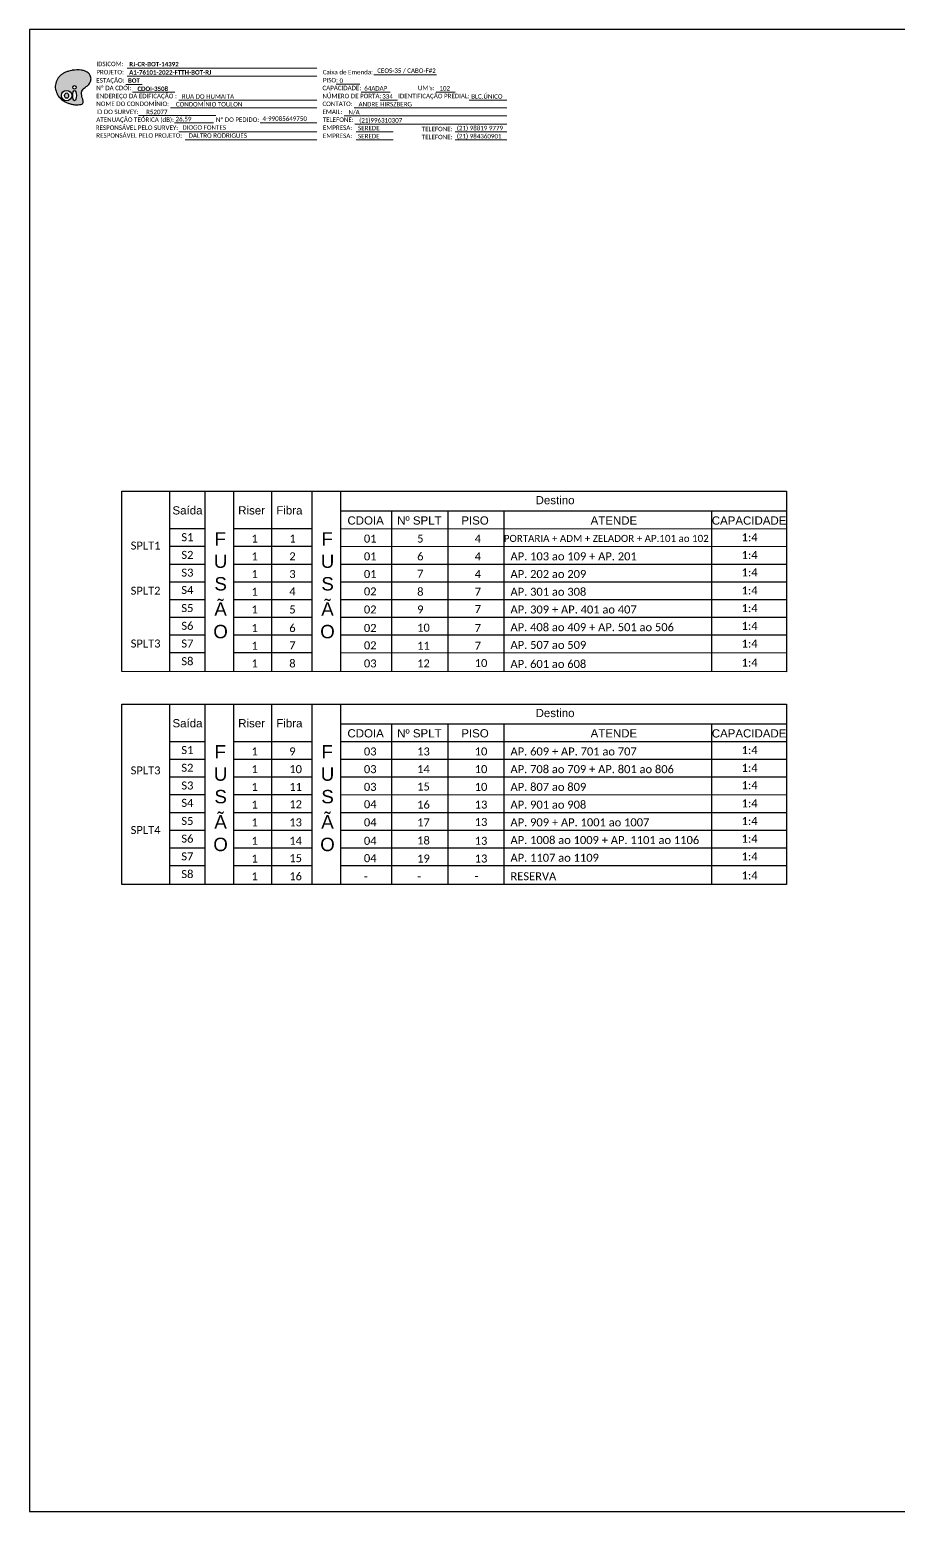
# Model space of a CAD drawing. Header units: metres. Extents: x -1286 to 457, y -500 to 94.
# Drawn here: x -384 to -36, y -500 to 94 of the extents above; entities that cross this region are included whole.
import ezdxf
from ezdxf.enums import TextEntityAlignment as Align

# ---------------------------------------------------------------- set-up
doc = ezdxf.new("R2010")
doc.units = ezdxf.units.M
doc.styles.add('ARIAL', font='arial.ttf')
doc.styles.add('WMF-Calibri0', font='calibri.ttf')
doc.styles.add('WMF-Calibri1', font='calibrib.ttf')

# ---------------------------------------------------------------- blocks, each defined once
blk = doc.blocks.new('OI')
h = blk.add_hatch(color=40)
edge = h.paths.add_edge_path()
edge.add_spline(control_points=[(4.35, -0.67), (3.92, -0.99), (3.26, -1.5), (2.81, -2.59), (2.9, -3.5), (3.06, -4.27), (3.31, -4.85), (3.37, -5.39), (3.4, -5.88), (3.2, -6.4), (2.54, -6.61), (1.65, -6.63), (0.55, -6.67), (-0.56, -6.42), (-1.61, -6.14), (-2.77, -5.61), (-3.92, -4.77), (-4.89, -3.7), (-5.34, -2.65), (-5.6, -1.94), (-5.85, -0.96), (-5.71, 0.47), (-5.1, 2.02), (-4.14, 3.02), (-3.3, 3.61), (-2.37, 4.16), (-1.36, 4.44), (-0.56, 4.7), (0.79, 4.85), (2.24, 4.97), (3.79, 4.57), (4.67, 4.21), (5.44, 3.65), (5.76, 2.99), (6.03, 2.21), (6.01, 1.46), (5.72, 0.64), (5.31, 0.08), (4.88, -0.38), (4.51, -0.55), (4.35, -0.67)], knot_values=[0, 0, 0, 0, 1.60434, 2.417191, 3.427595, 4.282808, 4.776746, 5.304182, 5.888771, 6.258406, 6.858137, 7.79129, 8.986195, 10.124242, 11.187857, 12.242908, 13.953784, 15.414161, 16.515391, 17.349188, 17.675853, 19.552021, 21.515531, 22.568638, 23.63245, 24.621084, 25.782718, 26.745347, 27.142653, 29.870543, 31.004649, 31.921532, 32.709589, 33.801391, 34.042471, 35.192333, 35.971461, 36.628871, 37.254359, 37.836911, 37.836911, 37.836911, 37.836911], degree=3, periodic=0)
h.paths.add_polyline_path([(1.13, -0.87, -1), (-0.04, -0.87, -1)], flags=16)
edge = h.paths.add_edge_path(flags=16)
edge.add_ellipse((0.56, -3.59), major_axis=(-0.02, 1.71), ratio=0.361305, start_angle=0, end_angle=360)
h.paths.add_polyline_path([(-0.36, -3.62, -1), (-3.8, -3.62, -1)], flags=16)
edge = h.paths.add_edge_path(flags=0)
edge.add_ellipse((-2.08, -3.62), major_axis=(0, 0.885), ratio=0.758294, start_angle=0, end_angle=360)
at = {"color": 40}
for centre, radius in [((-2.08, -3.62), 1.72), ((0.54, -0.87), 0.587)]:
    blk.add_circle(centre, radius, dxfattribs=at)
blk.add_ellipse((-2.08, -3.62), major_axis=(0, 0.885), ratio=0.758294, start_param=-3.141592653589792, end_param=3.141592653589792, dxfattribs=at)
blk.add_ellipse((0.56, -3.59), major_axis=(-0.02, 1.71), ratio=0.361305, dxfattribs=at)
at = {"color": 40, "start_tangent": (-0.800898, -0.598801), "end_tangent": (-0.800898, -0.598801)}
blk.add_spline([(4.35, -0.67), (3.2, -1.78), (2.9, -2.54), (2.92, -3.55), (3.12, -4.38), (3.28, -4.85), (3.37, -5.37), (3.35, -5.95), (3.2, -6.29), (2.66, -6.55), (1.73, -6.63), (0.54, -6.62), (-0.58, -6.41), (-1.6, -6.11), (-2.56, -5.67), (-3.95, -4.67), (-4.89, -3.56), (-5.37, -2.56), (-5.64, -1.78), (-5.72, -1.46), (-5.63, 0.42), (-4.84, 2.22), (-4.13, 2.99), (-3.27, 3.62), (-2.4, 4.09), (-1.3, 4.47), (-0.37, 4.72), (0.02, 4.77), (2.75, 4.8), (3.85, 4.53), (4.69, 4.16), (5.31, 3.68), (5.85, 2.73), (5.93, 2.5), (5.94, 1.35), (5.67, 0.62), (5.29, 0.08), (4.84, -0.36), (4.35, -0.67)], degree=3, dxfattribs=at)

msp = doc.modelspace()

# ---------------------------------------------------------------- linework, layer by layer
for p, q in [((-347.07, -90.84), (-80.7, -90.86)), ((-347.07, -163.18), (-347.07, -90.84)), ((-327.99, -90.84), (-327.99, -163.18)), ((-313.88, -90.84), (-313.88, -163.18)), ((-302.29, -163.18), (-302.29, -90.84)), ((-287.16, -90.84), (-287.16, -163.18)), ((-271.03, -90.84), (-271.03, -163.18)), ((-259.43, -90.84), (-259.43, -163.18)), ((-80.7, -90.86), (-80.7, -163.2)), ((-259.43, -98.73), (-80.7, -98.76)), ((-239.02, -98.73), (-239.02, -163.18)), ((-216.51, -98.73), (-216.51, -163.18)), ((-194.05, -98.73), (-194.05, -163.18)), ((-110.76, -98.76), (-110.76, -163.2)), ((-327.99, -105.84), (-313.88, -105.84)), ((-302.29, -105.84), (-271.03, -105.84)), ((-259.43, -105.84), (-80.7, -105.86)), ((-327.99, -112.94), (-313.88, -112.94)), ((-302.29, -112.94), (-271.03, -112.94)), ((-259.43, -112.94), (-80.7, -112.97)), ((-327.99, -120.04), (-313.88, -120.04)), ((-302.29, -120.04), (-271.03, -120.04)), ((-259.43, -120.04), (-80.7, -120.07)), ((-327.99, -127.15), (-313.88, -127.15)), ((-302.29, -127.15), (-271.03, -127.15)), ((-259.43, -127.15), (-80.7, -127.17)), ((-327.99, -134.25), (-313.88, -134.25)), ((-302.29, -134.25), (-271.03, -134.25)), ((-259.43, -134.25), (-80.7, -134.28)), ((-327.99, -141.35), (-313.88, -141.35)), ((-302.29, -141.35), (-271.03, -141.35)), ((-259.43, -141.35), (-80.7, -141.38)), ((-327.99, -148.46), (-313.88, -148.46)), ((-302.29, -148.46), (-271.03, -148.46)), ((-259.43, -148.46), (-80.7, -148.48)), ((-327.99, -155.56), (-313.88, -155.56)), ((-302.29, -155.56), (-271.03, -155.56)), ((-259.43, -155.56), (-80.7, -155.59)), ((-80.7, -163.2), (-347.07, -163.18)), ((-347.07, -176.16), (-80.7, -176.19)), ((-347.07, -248.51), (-347.07, -176.16)), ((-327.99, -176.16), (-327.99, -248.51)), ((-313.88, -176.16), (-313.88, -248.51)), ((-302.29, -248.51), (-302.29, -176.16)), ((-287.16, -176.16), (-287.16, -248.51)), ((-271.03, -176.16), (-271.03, -248.51)), ((-259.43, -176.16), (-259.43, -248.51)), ((-80.7, -176.19), (-80.7, -248.53)), ((-259.43, -184.06), (-80.7, -184.09)), ((-239.02, -184.06), (-239.02, -248.51)), ((-216.51, -184.06), (-216.51, -248.51)), ((-194.05, -184.06), (-194.05, -248.51)), ((-110.76, -184.09), (-110.76, -248.53)), ((-327.99, -191.17), (-313.88, -191.17)), ((-302.29, -191.17), (-271.03, -191.17)), ((-259.43, -191.17), (-80.7, -191.19)), ((-327.99, -198.27), (-313.88, -198.27)), ((-302.29, -198.27), (-271.03, -198.27)), ((-259.43, -198.27), (-80.7, -198.3)), ((-327.99, -205.37), (-313.88, -205.37)), ((-302.29, -205.37), (-271.03, -205.37)), ((-259.43, -205.37), (-80.7, -205.4)), ((-327.99, -212.48), (-313.88, -212.48)), ((-302.29, -212.48), (-271.03, -212.48)), ((-259.43, -212.48), (-80.7, -212.5)), ((-327.99, -219.58), (-313.88, -219.58)), ((-302.29, -219.58), (-271.03, -219.58)), ((-259.43, -219.58), (-80.7, -219.61)), ((-327.99, -226.68), (-313.88, -226.68)), ((-302.29, -226.68), (-271.03, -226.68)), ((-259.43, -226.68), (-80.7, -226.71)), ((-327.99, -233.79), (-313.88, -233.79)), ((-302.29, -233.79), (-271.03, -233.79)), ((-259.43, -233.79), (-80.7, -233.81)), ((-327.99, -240.89), (-313.88, -240.89)), ((-302.29, -240.89), (-271.03, -240.89)), ((-259.43, -240.89), (-80.7, -240.92)), ((-80.7, -248.53), (-347.07, -248.51))]:
    msp.add_line(p, q)
msp.add_lwpolyline([(-384.06, -499.81), (456.94, -499.81), (456.94, 94.19), (-384.06, 94.19)], close=True)
at = {"color": 7, "lineweight": 0}
for points in [[(-344.93, 78.79), (-268.95, 78.79)], [(-345.46, 72.24), (-338.91, 72.24)], [(-344.96, 75.52), (-269, 75.52)], [(-261.18, 72.28), (-251.7, 72.28)], [(-246.14, 76.01), (-221, 76.01)], [(-342.8, 69.17), (-325.83, 69.17)], [(-324.23, 65.93), (-268.98, 65.93)], [(-251.13, 69.17), (-239.51, 69.17)], [(-243.55, 65.93), (-236.6, 65.93)], [(-221.19, 69.17), (-213.52, 69.17)], [(-207.85, 65.93), (-192.82, 65.93)], [(-340.48, 59.75), (-309.44, 59.75)], [(-327.64, 62.82), (-268.98, 62.82)], [(-258.05, 59.58), (-192.79, 59.58)], [(-254.02, 62.82), (-192.79, 62.82)], [(-325.95, 56.79), (-310.44, 56.79)], [(-291.72, 56.79), (-268.95, 56.79)], [(-253.77, 56.34), (-192.79, 56.34)], [(-324.23, 53.23), (-268.98, 53.23)], [(-321.74, 49.99), (-268.98, 49.99)], [(-253.16, 53.23), (-238.36, 53.23)], [(-253.16, 49.99), (-238.36, 49.99)], [(-213.56, 53.23), (-192.79, 53.23)], [(-213.56, 49.99), (-192.79, 49.99)]]:
    msp.add_lwpolyline(points, dxfattribs=at)

# ---------------------------------------------------------------- block references
at = {"color": 7, "xscale": 1.213923925163967, "yscale": 1.213923925163967, "zscale": 1.213923925163967, "rotation": 0.1532896023949059}
msp.add_blockref('OI', (-366.75, 72.14), dxfattribs=at)

# ---------------------------------------------------------------- texts
at = {"color": 7, "lineweight": 0, "style": 'WMF-Calibri0'}
for s, height, p in [('PROJETO:', 1.793, (-357.33, 76.26)), ('IDSICOM:', 1.793, (-357.33, 79.54)), ('Caixa de Emenda:', 1.7927, (-266.59, 76.26)), ('ESTAÇÃO:', 1.793, (-357.35, 72.98)), ('Nº DA CDOI:', 1.7927, (-357.35, 69.91)), ('CAPACIDADE:', 1.7927, (-266.7, 69.91)), ('PISO:', 1.793, (-266.52, 73.03)), ("UM's:", 1.793, (-228.46, 69.91)), ('ENDEREÇO DA EDIFICAÇÃO :', 1.7927, (-357.35, 66.68)), ('NOME DO CONDOMÍNIO:', 1.7927, (-357.35, 63.56)), ('CONTATO:', 1.793, (-266.7, 63.56)), ('NÚMERO DE PORTA:', 1.7927, (-266.7, 66.68)), ('IDENTIFICAÇÃO PREDIAL:', 1.7927, (-236.33, 66.68)), ('ATENUAÇÃO TEÓRICA (dB):', 1.7927, (-357.35, 57.21)), ('ID DO SURVEY:', 1.7927, (-357.35, 60.33)), ('EMAIL:', 1.793, (-266.7, 60.33)), ('RESPONSÁVEL PELO SURVEY:', 1.7927, (-357.59, 53.98)), ('Nº DO PEDIDO:', 1.7927, (-309.43, 57.21)), ('TELEFONE:', 1.793, (-266.52, 57.21)), ('EMPRESA:', 1.793, (-266.52, 53.98)), ('TELEFONE:', 1.793, (-226.92, 53.47)), ('RESPONSÁVEL PELO PROJETO:', 1.7927, (-357.35, 50.87)), ('EMPRESA:', 1.793, (-266.52, 50.74)), ('TELEFONE:', 1.793, (-226.92, 50.24))]:
    msp.add_text(s, height=height, dxfattribs=at).set_placement(p)
at = {"color": 7}
for s, height, style, p in [('A1-76101-2022-FTTH-BOT-RJ', 1.7927, 'WMF-Calibri1', (-344.17, 76.17)), ('RJ-CR-BOT-14392', 1.7927, 'WMF-Calibri1', (-344.13, 79.45)), ('CEOS-35 / CABO-F#2', 1.7927, 'WMF-Calibri0', (-244.74, 76.85)), ('BOT', 1.793, 'WMF-Calibri1', (-344.67, 72.89)), ('0', 1.79, 'WMF-Calibri0', (-259.83, 72.88)), ('64ADAP', 1.793, 'WMF-Calibri0', (-249.96, 69.79)), ('102', 1.793, 'WMF-Calibri0', (-219.84, 69.77)), ('CONDOMÍNIO TOULON', 1.7927, 'WMF-Calibri0', (-325.44, 63.39)), (' RUA DO HUMAITA ', 1.7927, 'WMF-Calibri0', (-323.72, 66.52)), ('334', 1.793, 'WMF-Calibri0', (-242.73, 66.53)), ('BLC.ÚNICO', 1.793, 'WMF-Calibri0', (-207.09, 66.53)), ('R52077', 1.793, 'WMF-Calibri0', (-337.39, 60.28)), ('4-99085649750', 1.7927, 'WMF-Calibri0', (-290.77, 57.62)), ('N/A', 1.793, 'WMF-Calibri0', (-256.28, 60.18)), ('ANDRE HIRSZBERG', 1.7927, 'WMF-Calibri0', (-252.24, 63.42)), ('26,59', 1.793, 'WMF-Calibri0', (-325.57, 57.45)), ('DIOGO FONTES', 1.7927, 'WMF-Calibri0', (-322.83, 54.07)), ('SEREDE', 1.793, 'WMF-Calibri0', (-252.46, 53.83)), ('(21)996310307', 1.7927, 'WMF-Calibri0', (-251.99, 56.94)), ('(21) 98819 9779', 1.7927, 'WMF-Calibri0', (-212.85, 53.83)), ('DALTRO RODRIGUES', 1.7927, 'WMF-Calibri0', (-320.34, 50.83)), ('SEREDE', 1.793, 'WMF-Calibri0', (-252.46, 50.59)), ('(21) 984360901', 1.7927, 'WMF-Calibri0', (-212.85, 50.59)), ('1', 3.21, 'WMF-Calibri0', (-295.14, -111.44)), ('1', 3.21, 'WMF-Calibri0', (-280, -111.44)), ('01', 3.209, 'WMF-Calibri0', (-250.1, -111.44)), ('5', 3.21, 'WMF-Calibri0', (-228.75, -111.44)), ('4', 3.21, 'WMF-Calibri0', (-205.69, -111.44)), ('PORTARIA + ADM + ZELADOR + AP.101 ao 102', 2.8198, 'WMF-Calibri0', (-194.02, -111.17)), ('1', 3.21, 'WMF-Calibri0', (-295.14, -118.55)), ('2', 3.21, 'WMF-Calibri0', (-280, -118.55)), ('01', 3.209, 'WMF-Calibri0', (-250.1, -118.55)), ('6', 3.21, 'WMF-Calibri0', (-228.75, -118.55)), ('4', 3.21, 'WMF-Calibri0', (-205.69, -118.55)), ('AP. 103 ao 109 + AP. 201', 3.209, 'WMF-Calibri0', (-191.35, -118.55)), ('1', 3.21, 'WMF-Calibri0', (-295.14, -125.65)), ('3', 3.21, 'WMF-Calibri0', (-280, -125.65)), ('01', 3.209, 'WMF-Calibri0', (-250.1, -125.65)), ('7', 3.21, 'WMF-Calibri0', (-228.75, -125.51)), ('4', 3.21, 'WMF-Calibri0', (-205.69, -125.65)), ('AP. 202 ao 209', 3.209, 'WMF-Calibri0', (-191.35, -125.65)), ('1', 3.21, 'WMF-Calibri0', (-295.14, -132.75)), ('4', 3.21, 'WMF-Calibri0', (-280, -132.61)), ('02', 3.209, 'WMF-Calibri0', (-250.1, -132.61)), ('8', 3.21, 'WMF-Calibri0', (-228.75, -132.75)), ('7', 3.21, 'WMF-Calibri0', (-205.69, -132.75)), ('AP. 301 ao 308', 3.209, 'WMF-Calibri0', (-191.35, -132.75)), ('02', 3.209, 'WMF-Calibri0', (-250.1, -139.86)), ('9', 3.21, 'WMF-Calibri0', (-228.75, -139.86)), ('7', 3.21, 'WMF-Calibri0', (-205.69, -139.72)), ('AP. 309 + AP. 401 ao 407', 3.209, 'WMF-Calibri0', (-191.35, -139.86)), ('1', 3.21, 'WMF-Calibri0', (-295.14, -139.86)), ('5', 3.21, 'WMF-Calibri0', (-280, -139.86)), ('1', 3.21, 'WMF-Calibri0', (-295.14, -147.27)), ('6', 3.21, 'WMF-Calibri0', (-280, -147.27)), ('02', 3.209, 'WMF-Calibri0', (-250.1, -147.27)), ('10', 3.209, 'WMF-Calibri0', (-228.75, -147.13)), ('7', 3.21, 'WMF-Calibri0', (-205.69, -147.27)), ('AP. 408 ao 409 + AP. 501 ao 506', 3.209, 'WMF-Calibri0', (-191.36, -146.96)), ('1', 3.21, 'WMF-Calibri0', (-295.14, -154.37)), ('7', 3.21, 'WMF-Calibri0', (-280, -154.23)), ('02', 3.209, 'WMF-Calibri0', (-250.1, -154.23)), ('11', 3.209, 'WMF-Calibri0', (-228.75, -154.37)), ('7', 3.21, 'WMF-Calibri0', (-205.69, -154.37)), ('AP. 507 ao 509', 3.209, 'WMF-Calibri0', (-191.35, -154.06)), ('1', 3.21, 'WMF-Calibri0', (-295.14, -161.48)), ('8', 3.21, 'WMF-Calibri0', (-280, -161.48)), ('03', 3.209, 'WMF-Calibri0', (-250.1, -161.48)), ('12', 3.209, 'WMF-Calibri0', (-228.75, -161.48)), ('10', 3.209, 'WMF-Calibri0', (-205.69, -161.34)), ('AP. 601 ao 608', 3.209, 'WMF-Calibri0', (-191.36, -161.69)), ('1', 3.21, 'WMF-Calibri0', (-295.14, -196.77)), ('9', 3.21, 'WMF-Calibri0', (-280, -196.77)), ('03', 3.209, 'WMF-Calibri0', (-250.1, -196.77)), ('13', 3.209, 'WMF-Calibri0', (-228.75, -196.77)), ('10', 3.209, 'WMF-Calibri0', (-205.69, -196.77)), ('AP. 609 + AP. 701 ao 707', 3.209, 'WMF-Calibri0', (-191.35, -196.77)), ('1', 3.21, 'WMF-Calibri0', (-295.14, -203.87)), ('10', 3.209, 'WMF-Calibri0', (-280, -203.87)), ('03', 3.209, 'WMF-Calibri0', (-250.1, -203.87)), ('14', 3.209, 'WMF-Calibri0', (-228.75, -203.87)), ('10', 3.209, 'WMF-Calibri0', (-205.69, -203.87)), ('AP. 708 ao 709 + AP. 801 ao 806', 3.209, 'WMF-Calibri0', (-191.36, -203.87)), ('1', 3.21, 'WMF-Calibri0', (-295.14, -210.98)), ('11', 3.209, 'WMF-Calibri0', (-280, -210.98)), ('03', 3.209, 'WMF-Calibri0', (-250.1, -210.98)), ('15', 3.209, 'WMF-Calibri0', (-228.75, -210.84)), ('10', 3.209, 'WMF-Calibri0', (-205.69, -210.98)), ('AP. 807 ao 809', 3.209, 'WMF-Calibri0', (-191.35, -210.98)), ('1', 3.21, 'WMF-Calibri0', (-295.14, -218.08)), ('12', 3.209, 'WMF-Calibri0', (-280, -217.94)), ('04', 3.209, 'WMF-Calibri0', (-250.1, -217.94)), ('16', 3.209, 'WMF-Calibri0', (-228.75, -218.08)), ('13', 3.209, 'WMF-Calibri0', (-205.69, -218.08)), ('AP. 901 ao 908', 3.209, 'WMF-Calibri0', (-191.36, -218.1)), ('1', 3.21, 'WMF-Calibri0', (-295.14, -225.19)), ('13', 3.209, 'WMF-Calibri0', (-280, -225.19)), ('04', 3.209, 'WMF-Calibri0', (-250.1, -225.19)), ('17', 3.209, 'WMF-Calibri0', (-228.75, -225.19)), ('13', 3.209, 'WMF-Calibri0', (-205.69, -225.05)), ('AP. 909 + AP. 1001 ao 1007', 3.209, 'WMF-Calibri0', (-191.36, -225.19)), ('1', 3.21, 'WMF-Calibri0', (-295.14, -232.6)), ('14', 3.209, 'WMF-Calibri0', (-280, -232.6)), ('04', 3.209, 'WMF-Calibri0', (-250.1, -232.6)), ('18', 3.209, 'WMF-Calibri0', (-228.75, -232.46)), ('13', 3.209, 'WMF-Calibri0', (-205.69, -232.6)), ('AP. 1008 ao 1009 + AP. 1101 ao 1106', 3.209, 'WMF-Calibri0', (-191.36, -232.29)), ('1', 3.21, 'WMF-Calibri0', (-295.14, -239.7)), ('15', 3.209, 'WMF-Calibri0', (-280, -239.56)), ('04', 3.209, 'WMF-Calibri0', (-250.1, -239.56)), ('19', 3.209, 'WMF-Calibri0', (-228.75, -239.7)), ('13', 3.209, 'WMF-Calibri0', (-205.69, -239.7)), ('AP. 1107 ao 1109', 3.209, 'WMF-Calibri0', (-191.36, -239.39)), ('16', 3.209, 'WMF-Calibri0', (-280, -246.81)), ('1', 3.21, 'WMF-Calibri0', (-295.14, -246.81)), ('-', 3.21, 'WMF-Calibri0', (-250.1, -246.81)), ('-', 3.21, 'WMF-Calibri0', (-228.75, -246.81)), ('-', 3.21, 'WMF-Calibri0', (-205.69, -246.67)), ('RESERVA', 3.209, 'WMF-Calibri0', (-191.35, -246.81))]:
    msp.add_text(s, height=height, dxfattribs=dict(at, style=style)).set_placement(p)
at = {"color": 7, "style": 'WMF-Calibri1'}
msp.add_text('CDOI-3508', height=1.793, dxfattribs=at).set_placement((-334.72, 69.6), align=Align.CENTER)
at = {"style": 'ARIAL'}
for s, p in [('Destino', (-173.48, -94.42)), ('Saída', (-320.8, -98.52)), ('Riser', (-295.1, -98.52)), ('Fibra', (-279.97, -98.52)), ('CDOIA', (-249.4, -102.57)), ('Nº SPLT', (-227.86, -102.57)), ('PISO', (-205.56, -102.57)), ('ATENDE', (-149.91, -102.57)), ('CAPACIDADE', (-95.72, -102.59)), ('Destino', (-173.48, -179.75)), ('Saída', (-320.8, -183.85)), ('Riser', (-295.1, -183.85)), ('Fibra', (-279.97, -183.85)), ('CDOIA', (-249.4, -187.9)), ('Nº SPLT', (-227.86, -187.9)), ('PISO', (-205.56, -187.9)), ('ATENDE', (-149.91, -187.9)), ('CAPACIDADE', (-95.72, -187.92))]:
    msp.add_text(s, height=3.294, dxfattribs=at).set_placement(p, align=Align.MIDDLE_CENTER)
at = {"linetype": 'Continuous', "style": 'ARIAL'}
for s, p in [('F', (-309.96, -112.64)), ('F', (-267.11, -112.64)), ('U', (-310.24, -121.59)), ('U', (-267.38, -121.59)), ('S', (-310.01, -130.64)), ('S', (-267.16, -130.64)), ('Ã', (-310.04, -140.75)), ('Ã', (-267.19, -140.75)), ('O', (-310.46, -149.79)), ('O', (-267.61, -149.79)), ('F', (-309.96, -197.97)), ('F', (-267.11, -197.97)), ('U', (-310.24, -206.92)), ('U', (-267.38, -206.92)), ('S', (-310.01, -215.96)), ('S', (-267.16, -215.96)), ('Ã', (-310.04, -226.07)), ('Ã', (-267.19, -226.07)), ('O', (-310.46, -235.12)), ('O', (-267.61, -235.12))]:
    msp.add_text(s, height=5.37, dxfattribs=at).set_placement(p)
at = {"color": 7, "lineweight": 0, "style": 'WMF-Calibri0', "flags": 8}
for tag, p, s in [('SPLT1', (-343.57, -114.24), 'XX'), ('S1', (-323.26, -110.88), 'S1'), ('1:4', (-98.73, -110.91), '1:8'), ('S2', (-323.26, -117.98), 'S2'), ('1:4', (-98.73, -118.01), '1:8'), ('S3', (-323.26, -125.09), 'S3'), ('1:4', (-98.73, -124.97), '1:8'), ('SPLT2', (-343.57, -132.33), 'XX'), ('S4', (-323.26, -132.05), 'S4'), ('1:4', (-98.73, -132.22), '1:8'), ('S5', (-323.26, -139.29), 'S5'), ('1:4', (-98.73, -139.32), '1:8'), ('S6', (-323.26, -146.4), 'S6'), ('1:4', (-98.73, -146.42), '1:8'), ('SPLT3', (-343.57, -153.51), 'XX'), ('S7', (-323.26, -153.5), 'S7'), ('1:4', (-98.73, -153.53), '1:8'), ('S8', (-323.26, -160.6), 'S8'), ('1:4', (-98.73, -161.14), '1:8'), ('S1', (-323.26, -196.21), 'S1'), ('1:4', (-98.73, -196.23), '1:8'), ('SPLT3', (-343.57, -204.37), 'XX'), ('S2', (-323.26, -203.31), 'S2'), ('1:4', (-98.73, -203.34), '1:8'), ('S3', (-323.26, -210.42), 'S3'), ('1:4', (-98.73, -210.3), '1:8'), ('S4', (-323.26, -217.38), 'S4'), ('1:4', (-98.73, -217.55), '1:8'), ('SPLT4', (-343.57, -228.27), 'XX'), ('S5', (-323.26, -224.62), 'S5'), ('1:4', (-98.73, -224.65), '1:8'), ('S6', (-323.26, -231.73), 'S6'), ('1:4', (-98.73, -231.75), '1:8'), ('S7', (-323.26, -238.83), 'S7'), ('1:4', (-98.73, -238.86), '1:8'), ('S8', (-323.26, -245.93), 'S8'), ('1:4', (-98.73, -246.47), '1:8')]:
    msp.add_attdef(tag, p, s, height=3.209, dxfattribs=at)

doc.saveas('drawing.dxf')
